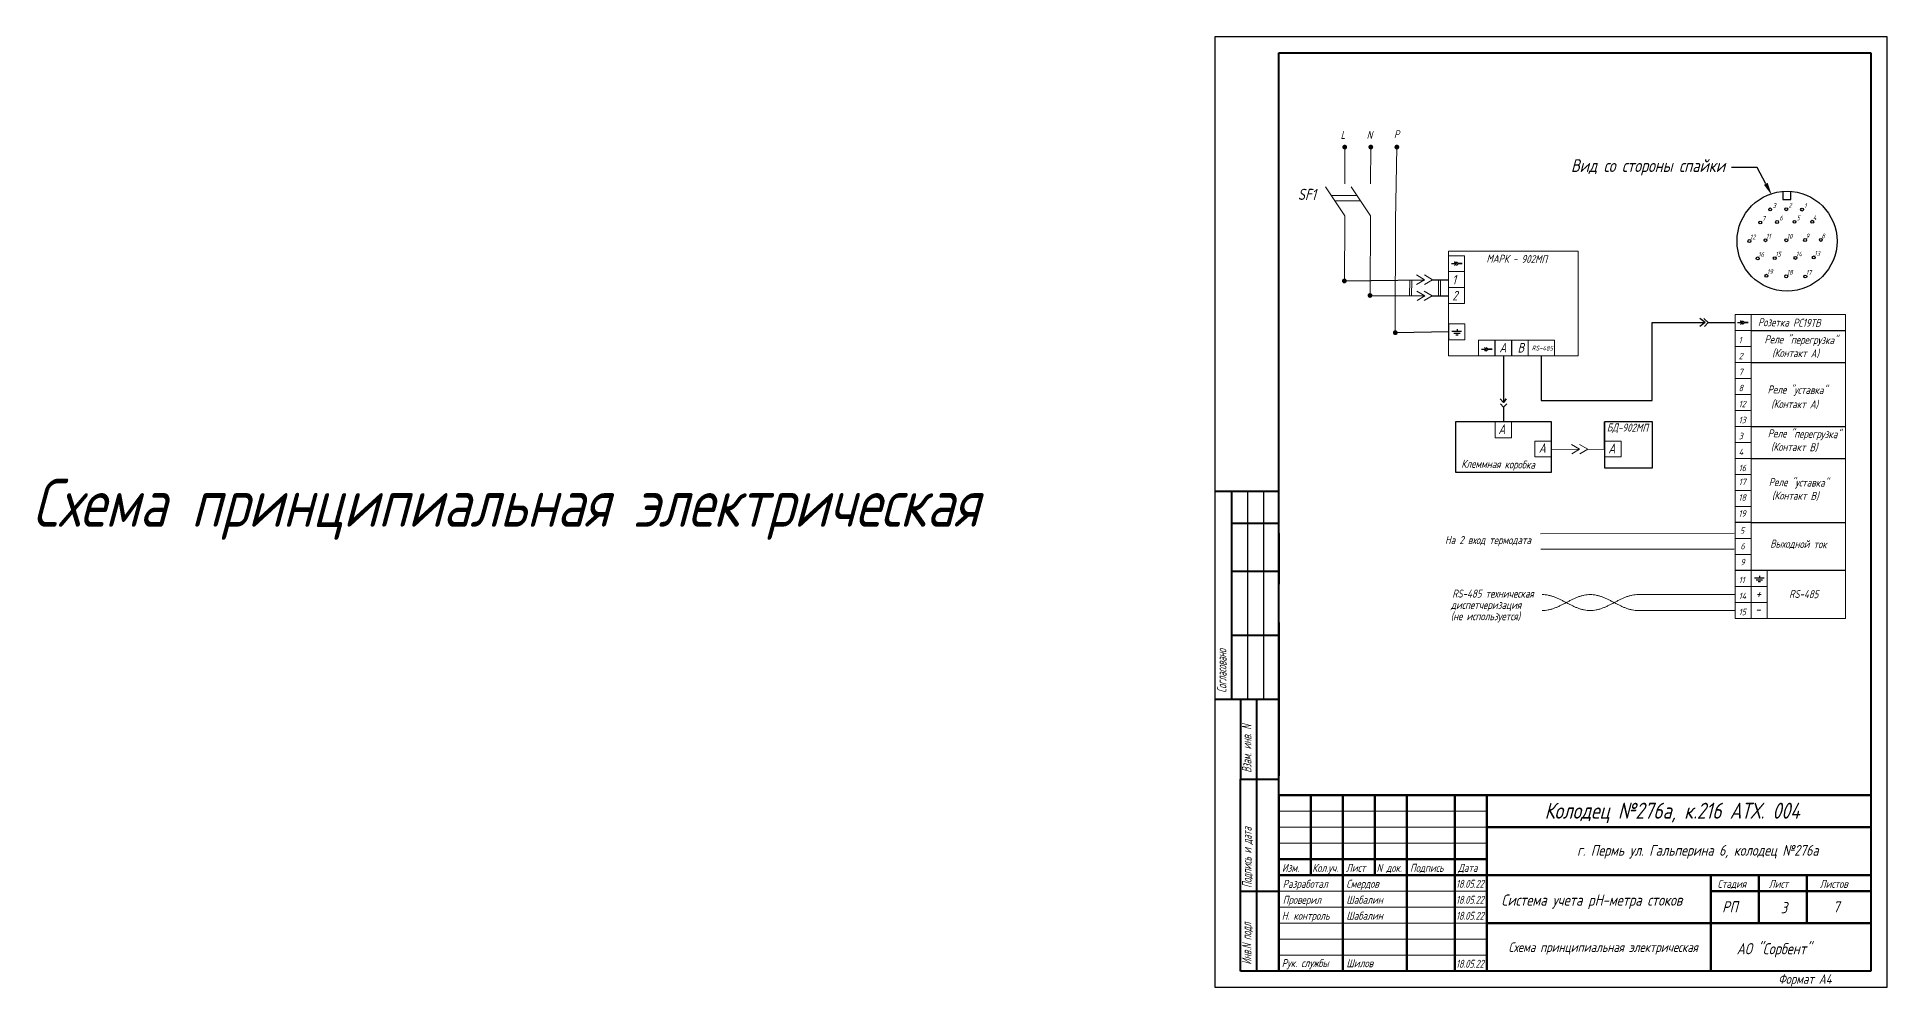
# Model space of a CAD drawing. Header units: millimetres. Extents: x 3980 to 4600, y -5280 to -3332.
# Drawn here: x 3993 to 4571, y -4344 to -4047 of the extents above; entities that cross this region are included whole.
import ezdxf
from ezdxf import colors
from ezdxf.entities.mleader import LeaderData, LeaderLine
from ezdxf.math import Vec2, Vec3

# ---------------------------------------------------------------- set-up
doc = ezdxf.new("R2010")
doc.units = ezdxf.units.MM
for name, color, linetype, lineweight in [('MAIN', 7, 'Continuous', 50), ('Основная', 7, 'Continuous', 60), ('Тонкая', 7, 'Continuous', 20)]:
    doc.layers.add(name, color=color, linetype=linetype, lineweight=lineweight)
doc.layers.add('АСУТП', color=7, linetype='Continuous')
doc.styles.get("Standard").update_dxf_attribs({"font": '', "oblique": 15})
doc.styles.add('АСУТП', font='', dxfattribs={"oblique": 15})
doc.styles.add('ЕСКД', font='', dxfattribs={"oblique": 15, "height": 2.5})
doc.styles.get('Standard').set_extended_font_data('GOST type A')
doc.styles.get('АСУТП').set_extended_font_data('GOST type A')
doc.styles.get('ЕСКД').set_extended_font_data('GOST type A')

msp = doc.modelspace()

# ---------------------------------------------------------------- linework, layer by layer
at = {"lineweight": -3}
for p, q in [((4571.03, -4047.353), (4361.03, -4047.353)), ((4361.03, -4047.353), (4361.03, -4344.353)), ((4571.03, -4344.353), (4571.03, -4047.353)), ((4361.03, -4344.353), (4571.03, -4344.353))]:
    msp.add_line(p, q, dxfattribs=at)
at = {"lineweight": 40}
for p, q in [((4381.03, -4339.353), (4381.03, -4052.353)), ((4381.03, -4052.353), (4566.03, -4052.353)), ((4381.016, -4202.441), (4381.016, -4218.441)), ((4566.03, -4339.353), (4369.016, -4339.353))]:
    msp.add_line(p, q, dxfattribs=at)
at = {"color": 7, "lineweight": 40}
for p, q in [((4566.03, -4052.353), (4566.03, -4339.353)), ((4381.03, -4230.378), (4381.03, -4278.378))]:
    msp.add_line(p, q, dxfattribs=at)
at = {"lineweight": 5}
for p, q in [((4401.628, -4081.783), (4401.628, -4091.227)), ((4397.377, -4096.89), (4405.443, -4096.89)), ((4398.522, -4098.622), (4406.597, -4098.622)), ((4409.56, -4128.532), (4409.667, -4103.227)), ((4401.628, -4105.227), (4401.507, -4123.243)), ((4477.521, -4176.238), (4482.814, -4176.316)), ((4462.77, -4202.649), (4523.24, -4202.519)), ((4462.909, -4207.52), (4523.24, -4207.519)), ((4501.265, -4221.672), (4493.308, -4221.672)), ((4499.053, -4221.649), (4523.585, -4221.596)), ((4499.896, -4226.597), (4523.585, -4226.596))]:
    msp.add_line(p, q, dxfattribs=at)
at = {"color": 0, "lineweight": 5}
for p, q in [((4421.928, -4123.254), (4421.861, -4128.411)), ((4422.57, -4123.254), (4422.503, -4128.397)), ((4430.889, -4123.207), (4430.889, -4128.392)), ((4431.535, -4123.21), (4431.526, -4128.398)), ((4474.939, -4176.2), (4466.198, -4176.278)), ((4475.003, -4176.238), (4472.484, -4174.729)), ((4475.003, -4176.238), (4472.524, -4177.714)), ((4477.521, -4176.238), (4475.003, -4174.729)), ((4477.521, -4176.238), (4475.043, -4177.714))]:
    msp.add_line(p, q, dxfattribs=at)
for p, q in [((4435.112, -4139.361), (4438.112, -4139.361)), ((4435.723, -4139.988), (4437.663, -4139.988)), ((4436.362, -4140.486), (4437.112, -4140.486)), ((4437.112, -4140.486), (4437.112, -4140.486)), ((4529.661, -4216.447), (4532.661, -4216.447)), ((4530.163, -4217.075), (4532.103, -4217.075)), ((4530.803, -4217.572), (4531.553, -4217.572)), ((4531.553, -4217.572), (4531.553, -4217.572))]:
    msp.add_line(p, q)
at = {"linetype": 'Continuous'}
for p, q in [((4436.72, -4138.702), (4436.72, -4139.361)), ((4531.161, -4215.788), (4531.161, -4216.447))]:
    msp.add_line(p, q, dxfattribs=at)
at = {"lineweight": 5}
for points in [[(4434.07, -4114.364), (4434.07, -4147.077), (4474.523, -4147.077), (4474.516, -4114.364), (4434.07, -4114.364)], [(4434.07, -4115.777), (4434.07, -4120.712), (4439.071, -4120.712), (4439.07, -4115.777), (4434.07, -4115.777)], [(4434.07, -4120.712), (4434.07, -4125.712), (4439.07, -4125.712), (4439.07, -4120.712), (4434.07, -4120.712)], [(4434.078, -4125.712), (4434.078, -4130.712), (4439.078, -4130.712), (4439.078, -4125.712), (4434.078, -4125.712)], [(4434.095, -4136.993), (4434.095, -4141.993), (4439.095, -4141.993), (4439.095, -4136.993), (4434.095, -4136.993)], [(4523.556, -4139.082), (4523.556, -4134.082), (4558.029, -4134.082), (4558.029, -4229.096), (4523.578, -4229.096), (4523.578, -4184.082)], [(4523.564, -4134.082), (4523.564, -4139.082), (4528.564, -4139.082), (4528.564, -4134.082), (4523.564, -4134.082)], [(4443.432, -4142.142), (4443.432, -4147.077), (4448.568, -4147.077), (4448.567, -4142.142), (4443.432, -4142.142)], [(4448.616, -4142.142), (4448.616, -4147.077), (4453.752, -4147.077), (4453.751, -4142.142), (4448.616, -4142.142)], [(4453.816, -4142.142), (4453.816, -4147.077), (4458.954, -4147.077), (4458.952, -4142.142), (4453.816, -4142.142)], [(4458.952, -4142.142), (4458.952, -4147.077), (4467.131, -4147.077), (4467.131, -4142.142), (4458.952, -4142.142)], [(4523.564, -4139.082), (4523.564, -4144.082), (4528.564, -4144.082), (4528.564, -4139.082), (4523.564, -4139.082)], [(4523.571, -4144.082), (4523.571, -4149.082), (4528.571, -4149.082), (4528.571, -4144.082), (4523.571, -4144.082)], [(4523.571, -4149.082), (4523.571, -4154.082), (4528.571, -4154.082), (4528.571, -4149.082), (4523.571, -4149.082)], [(4523.571, -4154.082), (4523.571, -4159.082), (4528.571, -4159.082), (4528.571, -4154.082), (4523.571, -4154.082)], [(4523.571, -4159.082), (4523.571, -4164.082), (4528.571, -4164.082), (4528.571, -4159.082), (4523.571, -4159.082)], [(4523.578, -4164.082), (4523.578, -4169.082), (4528.578, -4169.082), (4528.578, -4164.082), (4523.578, -4164.082)], [(4448.595, -4167.685), (4448.595, -4172.621), (4453.731, -4172.621), (4453.73, -4167.685), (4448.595, -4167.685)], [(4523.578, -4169.082), (4523.578, -4174.082), (4528.578, -4174.082), (4528.578, -4169.082), (4523.578, -4169.082)], [(4461.003, -4173.718), (4461.003, -4178.654), (4466.14, -4178.654), (4466.139, -4173.718), (4461.003, -4173.718)], [(4482.862, -4173.721), (4482.862, -4178.656), (4487.999, -4178.656), (4487.998, -4173.721), (4482.862, -4173.721)], [(4523.578, -4174.082), (4523.578, -4179.082), (4528.578, -4179.082), (4528.578, -4174.082), (4523.578, -4174.082)], [(4523.578, -4179.082), (4523.578, -4184.082), (4528.578, -4184.082), (4528.578, -4179.082), (4523.578, -4179.082)], [(4523.578, -4184.082), (4523.578, -4189.082), (4528.578, -4189.082), (4528.578, -4184.082), (4523.578, -4184.082)], [(4523.578, -4189.082), (4523.578, -4194.082), (4528.578, -4194.082), (4528.578, -4189.082), (4523.578, -4189.082)], [(4523.578, -4194.082), (4523.578, -4199.082), (4528.578, -4199.082), (4528.578, -4194.082), (4523.578, -4194.082)], [(4523.583, -4199.089), (4523.583, -4204.089), (4528.583, -4204.089), (4528.583, -4199.089), (4523.583, -4199.089)], [(4523.583, -4204.089), (4523.583, -4209.089), (4528.583, -4209.089), (4528.583, -4204.089), (4523.583, -4204.089)], [(4523.583, -4209.089), (4523.583, -4214.089), (4528.583, -4214.089), (4528.583, -4209.089), (4523.583, -4209.089)], [(4523.585, -4214.096), (4523.585, -4219.096), (4528.585, -4219.096), (4528.585, -4214.096), (4523.585, -4214.096)], [(4528.585, -4214.096), (4528.585, -4219.096), (4533.585, -4219.096), (4533.585, -4214.096), (4528.585, -4214.096)], [(4523.585, -4219.096), (4523.585, -4224.096), (4528.585, -4224.096), (4528.585, -4219.096), (4523.585, -4219.096)], [(4523.585, -4224.096), (4523.585, -4229.096), (4528.585, -4229.096), (4528.585, -4224.096), (4523.585, -4224.096)], [(4528.585, -4219.096), (4528.585, -4224.096), (4533.585, -4224.096), (4533.585, -4219.096), (4528.585, -4219.096)], [(4528.585, -4224.096), (4528.585, -4229.096), (4533.585, -4229.096), (4533.585, -4224.096), (4528.585, -4224.096)]]:
    msp.add_lwpolyline(points, dxfattribs=at)
at = {"layer": 'MAIN', "color": 7, "linetype": 'Continuous', "lineweight": 5}
for p, q in [((4409.769, -4081.783), (4409.667, -4093.227)), ((4401.628, -4091.227), (4401.628, -4093.227)), ((4401.628, -4103.227), (4395.628, -4094.227)), ((4409.667, -4103.227), (4403.667, -4094.227)), ((4401.628, -4103.227), (4401.628, -4104.494)), ((4409.667, -4103.227), (4409.667, -4104.494)), ((4401.628, -4105.227), (4401.628, -4104.227)), ((4409.667, -4105.227), (4409.667, -4104.227))]:
    msp.add_line(p, q, dxfattribs=at)
at = {"layer": 'MAIN', "linetype": 'Continuous', "lineweight": 40}
for p, q in [((4361.016, -4189.358), (4381.016, -4189.358)), ((4366.215, -4189.358), (4366.215, -4254.358)), ((4366.215, -4199.358), (4381.016, -4199.358)), ((4366.215, -4214.358), (4381.016, -4214.358)), ((4366.215, -4234.358), (4381.016, -4234.358)), ((4361.016, -4254.358), (4381.016, -4254.358))]:
    msp.add_line(p, q, dxfattribs=at)
at = {"layer": 'MAIN', "linetype": 'Continuous', "lineweight": -3}
for p, q in [((4371.215, -4189.358), (4371.215, -4254.358)), ((4376.215, -4189.358), (4376.215, -4254.358))]:
    msp.add_line(p, q, dxfattribs=at)
at = {"layer": 'MAIN', "color": 7, "linetype": 'Continuous', "lineweight": 40}
for p, q in [((4369.016, -4254.37), (4369.016, -4279.37)), ((4374.016, -4254.37), (4374.016, -4339.37)), ((4369.016, -4339.37), (4369.016, -4279.37)), ((4369.016, -4279.37), (4381.016, -4279.37)), ((4381.016, -4338.37), (4381.016, -4308.37)), ((4369.016, -4314.37), (4381.016, -4314.37))]:
    msp.add_line(p, q, dxfattribs=at)
at = {"layer": 'АСУТП'}
for p, q in [((4538.477, -4095.653), (4538.477, -4098.153)), ((4540.977, -4098.153), (4540.977, -4095.653)), ((4538.477, -4098.153), (4540.977, -4098.153)), ((4435.008, -4118.155), (4436.513, -4118.155)), ((4436.513, -4118.155), (4435.941, -4117.613)), ((4435.941, -4117.613), (4436.513, -4118.155)), ((4436.513, -4118.155), (4435.941, -4118.758)), ((4436.526, -4117.613), (4437.205, -4118.155)), ((4437.205, -4118.155), (4436.526, -4118.758)), ((4437.205, -4118.155), (4438.318, -4118.155)), ((4438.318, -4118.155), (4437.205, -4118.155)), ((4401.508, -4123.618), (4426.512, -4123.257)), ((4429.031, -4123.257), (4434.07, -4123.257)), ((4409.519, -4128.16), (4426.684, -4128.298)), ((4428.962, -4128.298), (4434.07, -4128.298)), ((4524.37, -4136.65), (4525.875, -4136.65)), ((4525.875, -4136.65), (4525.303, -4136.108)), ((4525.303, -4136.108), (4525.875, -4136.65)), ((4525.875, -4136.65), (4525.303, -4137.253)), ((4525.888, -4136.108), (4526.567, -4136.65)), ((4526.567, -4136.65), (4525.888, -4137.253)), ((4526.567, -4136.65), (4527.68, -4136.65)), ((4527.68, -4136.65), (4526.567, -4136.65)), ((4434.095, -4139.493), (4417.798, -4139.801)), ((4528.564, -4139.082), (4558.029, -4139.082)), ((4444.331, -4144.93), (4445.836, -4144.93)), ((4445.836, -4144.93), (4445.264, -4144.389)), ((4445.264, -4144.389), (4445.836, -4144.93)), ((4445.836, -4144.93), (4445.264, -4145.534)), ((4445.849, -4144.389), (4446.528, -4144.93)), ((4446.528, -4144.93), (4445.849, -4145.534)), ((4446.528, -4144.93), (4447.641, -4144.93)), ((4447.641, -4144.93), (4446.528, -4144.93)), ((4451.184, -4147.077), (4451.184, -4161.639)), ((4528.571, -4149.082), (4558.029, -4149.082)), ((4451.184, -4161.639), (4450.205, -4160.454)), ((4451.184, -4161.639), (4452.104, -4160.454)), ((4452.104, -4160.454), (4451.184, -4161.639)), ((4451.184, -4163.066), (4450.308, -4162.073)), ((4451.184, -4163.066), (4452.309, -4162.073)), ((4451.184, -4163.066), (4451.184, -4167.652)), ((4451.184, -4167.652), (4436.189, -4167.652)), ((4436.189, -4167.652), (4436.189, -4183.429)), ((4466.184, -4167.652), (4451.184, -4167.652)), ((4466.21, -4183.429), (4466.184, -4167.652)), ((4482.814, -4176.316), (4482.814, -4167.652)), ((4482.814, -4167.652), (4482.814, -4182.015)), ((4497.814, -4167.652), (4482.814, -4167.652)), ((4497.814, -4182.015), (4497.814, -4167.652)), ((4528.578, -4169.082), (4558.029, -4169.082)), ((4436.189, -4183.429), (4466.21, -4183.429)), ((4482.814, -4182.015), (4497.814, -4182.015)), ((4528.578, -4179.082), (4558.029, -4179.082)), ((4528.583, -4199.089), (4558.029, -4199.089)), ((4528.522, -4214.074), (4557.972, -4214.074))]:
    msp.add_line(p, q, dxfattribs=at)
for points in [[(4463.042, -4147.077), (4463.042, -4161.029), (4497.626, -4161.029), (4497.626, -4136.582), (4514.187, -4136.582), (4512.61, -4137.859), (4512.61, -4137.859)], [(4514.187, -4136.582), (4512.61, -4135.376)], [(4515.195, -4136.61), (4513.837, -4135.376)], [(4515.195, -4136.61), (4514.061, -4137.859)], [(4515.195, -4136.61), (4523.556, -4136.582)]]:
    msp.add_lwpolyline(points, dxfattribs=at)
for centre, radius in [((4539.794, -4111.186), 15.621), ((4534.527, -4101.255), 0.458), ((4539.558, -4101.218), 0.458), ((4544.491, -4101.305), 0.458), ((4531.427, -4105.344), 0.458), ((4536.704, -4105.2), 0.458), ((4542.125, -4105.152), 0.458), ((4547.69, -4105.104), 0.458), ((4528.039, -4111.137), 0.458), ((4533.073, -4110.892), 0.458), ((4539.58, -4110.892), 0.458), ((4545.438, -4110.827), 0.458), ((4550.352, -4110.794), 0.458), ((4530.629, -4116.584), 0.458), ((4535.952, -4116.507), 0.458), ((4542.432, -4116.43), 0.458), ((4548.141, -4116.276), 0.458), ((4533.357, -4121.999), 0.458), ((4539.551, -4122.178), 0.458), ((4545.512, -4122.233), 0.458)]:
    msp.add_circle(centre, radius, dxfattribs=at)
at = {"layer": 'Основная'}
for p, q in [((4381.03, -4339.353), (4381.03, -4284.353)), ((4381.03, -4284.353), (4566.03, -4284.353)), ((4391.03, -4309.353), (4391.03, -4284.353)), ((4401.03, -4339.353), (4401.03, -4284.353)), ((4411.03, -4309.353), (4411.03, -4284.353)), ((4421.03, -4339.353), (4421.03, -4284.353)), ((4436.03, -4339.353), (4436.03, -4284.353)), ((4446.03, -4339.353), (4446.03, -4284.353)), ((4446.03, -4294.353), (4566.03, -4294.353)), ((4381.03, -4304.353), (4446.03, -4304.353)), ((4381.03, -4309.353), (4566.03, -4309.353)), ((4516.03, -4309.353), (4516.03, -4339.353)), ((4531.03, -4309.353), (4531.03, -4324.353)), ((4546.03, -4309.353), (4546.03, -4324.353)), ((4516.03, -4314.353), (4566.03, -4314.353)), ((4446.03, -4324.353), (4516.03, -4324.353)), ((4516.03, -4324.353), (4566.03, -4324.353))]:
    msp.add_line(p, q, dxfattribs=at)
at = {"layer": 'Тонкая'}
for p, q in [((4571.03, -4047.353), (4571.03, -4344.353)), ((4381.03, -4289.353), (4446.03, -4289.353)), ((4381.03, -4294.353), (4446.03, -4294.353)), ((4381.03, -4299.353), (4446.03, -4299.353)), ((4381.03, -4314.353), (4446.03, -4314.353)), ((4381.03, -4319.353), (4446.03, -4319.353)), ((4381.03, -4324.353), (4446.03, -4324.353)), ((4381.03, -4329.353), (4446.03, -4329.353)), ((4381.03, -4334.353), (4446.03, -4334.353))]:
    msp.add_line(p, q, dxfattribs=at)
at = {"layer": 'Тонкая', "color": 0, "lineweight": 5}
for p, q in [((4417.462, -4104.704), (4417.911, -4081.783)), ((4417.428, -4139.421), (4417.462, -4104.704)), ((4426.512, -4123.257), (4423.994, -4121.748)), ((4426.512, -4123.257), (4424.034, -4124.732)), ((4429.031, -4123.257), (4426.512, -4121.748)), ((4429.031, -4123.257), (4426.552, -4124.732)), ((4426.684, -4128.298), (4424.165, -4126.789)), ((4426.684, -4128.298), (4424.205, -4129.773)), ((4428.962, -4128.298), (4426.444, -4126.788)), ((4428.962, -4128.298), (4426.484, -4129.773))]:
    msp.add_line(p, q, dxfattribs=at)
at = {"layer": 'Тонкая', "color": 0, "lineweight": 5, "const_width": 0.75}
for points in [[(4402.002, -4081.788, -1), (4401.253, -4081.778, -1)], [(4410.144, -4081.788, -1), (4409.394, -4081.778, -1)], [(4418.286, -4081.788, -1), (4417.536, -4081.778, -1)], [(4401.883, -4123.623, -1), (4401.133, -4123.613, -1)], [(4409.894, -4128.165, -1), (4409.144, -4128.155, -1)], [(4417.798, -4139.801, -1), (4417.048, -4139.791, -1)]]:
    msp.add_lwpolyline(points, format="xyb", close=True, dxfattribs=at)
at = {"layer": 'Тонкая', "color": 0, "lineweight": 5}
for points in [[(4470.814, -4224.171), (4470.502, -4224.008), (4469.881, -4223.682), (4468.947, -4223.212), (4468.012, -4222.778), (4467.076, -4222.397), (4466.139, -4222.083), (4465.199, -4221.849), (4464.258, -4221.704), (4463.629, -4221.672), (4463.316, -4221.672)], [(4470.814, -4224.171), (4470.502, -4224.334), (4469.881, -4224.66), (4468.947, -4225.13), (4468.012, -4225.564), (4467.076, -4225.946), (4466.139, -4226.259), (4465.199, -4226.493), (4464.258, -4226.638), (4463.629, -4226.67), (4463.316, -4226.672)], [(4470.814, -4224.171), (4471.126, -4224.008), (4471.747, -4223.682), (4472.681, -4223.212), (4473.616, -4222.778), (4474.552, -4222.397), (4475.489, -4222.083), (4476.429, -4221.849), (4477.37, -4221.704), (4477.999, -4221.672), (4478.312, -4221.672)], [(4470.814, -4224.171), (4471.126, -4224.334), (4471.747, -4224.66), (4472.681, -4225.13), (4473.616, -4225.564), (4474.552, -4225.946), (4475.489, -4226.259), (4476.429, -4226.493), (4477.37, -4226.638), (4477.999, -4226.67), (4478.312, -4226.67)], [(4485.81, -4224.171), (4485.498, -4224.008), (4484.876, -4223.682), (4483.943, -4223.212), (4483.008, -4222.778), (4482.072, -4222.397), (4481.134, -4222.083), (4480.195, -4221.849), (4479.254, -4221.704), (4478.625, -4221.672), (4478.312, -4221.672)], [(4485.81, -4224.171), (4485.498, -4224.334), (4484.876, -4224.66), (4483.943, -4225.13), (4483.008, -4225.564), (4482.072, -4225.946), (4481.134, -4226.259), (4480.195, -4226.493), (4479.254, -4226.638), (4478.625, -4226.67), (4478.312, -4226.67)], [(4485.81, -4224.171), (4486.122, -4224.008), (4486.743, -4223.682), (4487.677, -4223.212), (4488.612, -4222.778), (4489.548, -4222.397), (4490.485, -4222.083), (4491.425, -4221.849), (4492.366, -4221.704), (4492.995, -4221.672), (4493.308, -4221.672)], [(4485.81, -4224.171), (4486.122, -4224.334), (4486.743, -4224.66), (4487.677, -4225.13), (4488.612, -4225.564), (4489.548, -4225.946), (4490.485, -4226.259), (4491.425, -4226.493), (4492.366, -4226.638), (4492.995, -4226.67), (4499.896, -4226.597)]]:
    msp.add_open_spline(points, degree=3, knots=[159.7749095, 159.7749095, 159.7749095, 159.7749095, 180.9104976, 201.8757173, 222.522439, 242.7454658, 262.4996498, 281.810566, 300.7752215, 319.5498191, 319.5498191, 319.5498191, 319.5498191], dxfattribs=at)

# ---------------------------------------------------------------- texts
at = {"lineweight": 40, "style": 'ЕСКД', "oblique": 15}
msp.add_text('Формат A4', height=3, dxfattribs=at).set_placement((4537.03, -4343.353))
at = {"layer": 'MAIN', "color": 7, "linetype": 'Continuous', "lineweight": 40, "style": 'ЕСКД', "oblique": 15, "width": 0.7}
for s, p in [('Согласовано', (4364.691, -4252.358)), ('Взам. инв. N', (4372.493, -4277.37)), ('Подпись и дата', (4372.54, -4313.37)), ('Инв.N подл', (4372.493, -4337.37))]:
    msp.add_text(s, height=3, rotation=90, dxfattribs=at).set_placement(p)
at = {"layer": 'АСУТП', "color": 7, "linetype": 'Continuous', "lineweight": -3, "style": 'АСУТП', "oblique": 15}
for s, height, p in [('1', 3, (4435.198, -4124.725)), ('2', 3, (4435.205, -4129.725)), ('А', 3, (4449.91, -4145.988)), ('В', 3, (4455.607, -4146.011)), ('1', 2, (4524.691, -4143.095)), ('2', 2, (4524.691, -4148.095)), ('7', 2, (4524.691, -4153.095)), ('8', 2, (4524.699, -4158.095)), ('12', 2, (4524.699, -4163.095)), ('13', 2, (4524.699, -4168.095)), ('А', 3, (4449.591, -4171.475)), ('3', 2, (4524.706, -4173.095)), ('А', 3, (4462.232, -4177.356)), ('А', 3, (4483.948, -4177.502)), ('4', 2, (4524.706, -4178.095)), ('16', 2, (4524.706, -4183.095)), ('17', 2, (4524.721, -4187.423)), ('18', 2, (4524.642, -4192.326)), ('19', 2, (4524.642, -4197.308)), ('5', 2, (4525.079, -4202.678)), ('На 2 вход термодата', 2.5, (4432.944, -4205.869)), ('6', 2, (4525.236, -4207.521)), ('9', 2, (4525.235, -4212.486)), ('11', 2, (4524.712, -4218.109)), ('диспетчеризация', 2.5, (4434.792, -4226.166)), ('RS-485 техническая ', 2.5, (4435.216, -4222.623)), ('14', 2, (4524.712, -4223.109)), ('+', 3.142, (4529.949, -4222.907)), ('(не используется)', 2.5, (4434.734, -4229.69)), ('15', 2, (4524.712, -4228.109)), ('-', 3.142, (4529.833, -4227.756))]:
    msp.add_text(s, height=height, dxfattribs=at).set_placement(p)
at = {"layer": 'АСУТП', "color": 7, "linetype": 'Continuous', "lineweight": 40, "style": 'АСУТП', "oblique": 15}
for height, p in [(15, (3991.586, -4200.471)), (3, (4452.774, -4333.395))]:
    msp.add_text('Схема принципиальная электрическая', height=height, dxfattribs=at).set_placement(p)
at = {"layer": 'АСУТП', "insert": (4464.07, -4286.737), "char_height": 5, "width": 93.59633, "attachment_point": 1}
msp.add_mtext('Колодец №276а, к.216 АТХ. 004\\P', dxfattribs=at)
at = {"layer": 'Тонкая', "color": 0, "lineweight": 5, "style": 'АСУТП', "oblique": 15}
for s, height, p in [('L', 2.5, (4400.328, -4079.208)), ('N', 2.5, (4408.469, -4079.208)), ('P', 2.5, (4416.985, -4078.99)), ('SF1', 3.5, (4386.952, -4098.277)), ('7', 1.5, (4532.007, -4104.845)), ('3', 1.5, (4535.32, -4100.776)), ('6', 1.5, (4537.406, -4104.701)), ('2', 1.5, (4540.249, -4100.719)), ('5', 1.5, (4542.806, -4104.653)), ('1', 1.5, (4545.147, -4100.806)), ('4', 1.5, (4547.851, -4104.605)), ('12', 1.5, (4528.219, -4110.617)), ('11', 1.5, (4533.253, -4110.371)), ('10', 1.5, (4539.741, -4110.393)), ('9', 1.5, (4545.599, -4110.328)), ('8', 1.5, (4550.513, -4110.296)), ('16', 1.5, (4530.809, -4116.064)), ('15', 1.5, (4536.133, -4115.986)), ('14', 1.5, (4542.613, -4115.909)), ('13', 1.5, (4548.321, -4115.755)), ('МАРК - 902МП', 2.5, (4445.885, -4117.853)), ('19', 1.5, (4533.537, -4121.478)), ('18', 1.5, (4539.731, -4121.657)), ('17', 1.5, (4545.693, -4121.713)), ('Розетка РС19ТВ', 2.5, (4530.711, -4137.757)), ('Реле "перегрузка"', 2.5, (4532.746, -4143.091)), ('RS-485', 1.5, (4460.039, -4145.355)), ('(Контакт А)', 2.5, (4535.161, -4147.315)), ('Реле "уставка"', 2.5, (4533.719, -4158.775)), ('(Контакт А)', 2.5, (4534.874, -4163.275)), ('БД-902МП', 2.5, (4483.522, -4170.623)), ('Реле "перегрузка"', 2.5, (4533.774, -4172.5)), ('(Контакт B)', 2.5, (4534.785, -4176.685)), ('Клеммная коробка', 2.5, (4438.028, -4181.999)), ('Реле "уставка"', 2.5, (4534.097, -4187.724)), ('(Контакт B)', 2.5, (4535.108, -4191.909)), ('Выходной ток', 2.5, (4534.533, -4206.976)), ('RS-485', 2.5, (4540.448, -4222.687))]:
    msp.add_text(s, height=height, rotation=359.230995, dxfattribs=at).set_placement(p)
at = {"layer": 'Тонкая', "style": 'ЕСКД', "oblique": 15}
for s, height, p in [('г. Пермь ул. Гальперина 6, колодец №276а', 3.36192, (4474.225, -4303.296)), ('Изм.', 2.5, (4382.03, -4308.353)), ('Разработал', 2.5, (4382.255, -4313.353)), ('Кол.уч.', 2.5, (4391.507, -4308.353)), ('Лист', 2.5, (4402.03, -4308.353)), ('Смердов', 2.5, (4402.135, -4313.326)), ('N док.', 2.5, (4411.585, -4308.353)), ('Подпись', 2.5, (4422.03, -4308.353)), ('Дата', 2.5, (4437.03, -4308.353)), ('Стадия', 2.5, (4518.091, -4313.353)), ('Лист', 2.5, (4534.113, -4313.353)), ('Листов', 2.5, (4550.03, -4313.353)), ('Проверил', 2.5, (4382.255, -4318.353)), ('Шабалин', 2.5, (4402.135, -4318.326)), ('Система учета pH-метра стоков', 3.5, (4450.572, -4318.915)), ('Н. контроль', 2.5, (4381.952, -4323.326)), ('Шабалин', 2.5, (4402.135, -4323.311)), ('РП', 3.5, (4519.544, -4321.02)), ('3', 3.5, (4537.854, -4321.296)), ('7', 3.5, (4554.186, -4321.02)), ('АО "Сорбент"', 3.5, (4524.068, -4334.121)), ('Рук. службы', 2.5, (4381.952, -4338.121)), ('Шилов', 2.5, (4402.135, -4338.175))]:
    msp.add_text(s, height=height, dxfattribs=at).set_placement(p)
at = {"layer": 'Тонкая', "lineweight": 40, "style": 'ЕСКД', "oblique": 15, "width": 0.9}
for p in [(4436.36, -4313.343), (4436.36, -4318.343), (4436.36, -4323.343), (4436.36, -4338.343)]:
    msp.add_text('18.05.22', height=2.5, dxfattribs=at).set_placement(p)

# ---------------------------------------------------------------- leaders
at = {"layer": 'АСУТП'}
ml = msp.add_multileader_mtext('Standard', dxfattribs=at)
ml.set_content('Вид со стороны спайки', color=256)
ml.set_leader_properties()
ml.build(insert=Vec2(0, 0))
ctx = ml.context
ctx.base_point, ctx.plane_origin = Vec3(4470.182, -4088.138), Vec3(4535.05, -4096.804)
ctx.text_align_type = 2
notes = []
notes.append((ctx, [(0, (1, 1, 0), (4530.431, -4088.138), (-1, 0), 8, [(0, [(4535.05, -4096.804)], 0, [])])]))
ctx.mtext.insert, ctx.mtext.alignment, ctx.mtext.flow_direction = Vec3(4520.431, -4085.567), 3, 5
for ctx, leaders in notes:
    for number, flags, end, landing, length, lines in leaders:
        leader = LeaderData()
        leader.index, (leader.has_last_leader_line, leader.has_dogleg_vector, leader.attachment_direction) = number, flags
        leader.last_leader_point, leader.dogleg_vector, leader.dogleg_length = Vec3(end), Vec3(landing), length
        for number, points, colour, breaks in lines:
            line = LeaderLine()
            line.index, line.vertices, line.color, line.breaks = number, Vec3.list(points), colors.encode_raw_color(colour), breaks
            leader.lines.append(line)
        ctx.leaders.append(leader)

doc.saveas('drawing.dxf')
